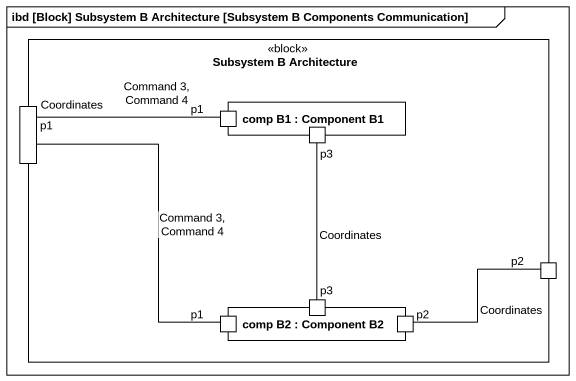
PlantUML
@startuml
mainframe ibd [Block] Subsystem B Architecture [Subsystem B Components Communication]
rectangle "Subsystem B Architecture" as Subsystem_B_Architecture <<block>> {
  port p1
  rectangle "comp B1 : Component B1" as comp_B1 {
    port "p1" as p1_2
    port p3
  }
  port p2
  rectangle "comp B2 : Component B2" as comp_B2 {
    port "p3" as p3_2
    port "p1" as p1_3
    port "p2" as p2_2
  }
}
p1 -right- p1_2 : Command 3, Command 4\nCoordinates
p1 -- p1_3 : Command 3, Command 4
p3_2 -up- p3 : Coordinates
p2 -left- p2_2 : Coordinates
@enduml
